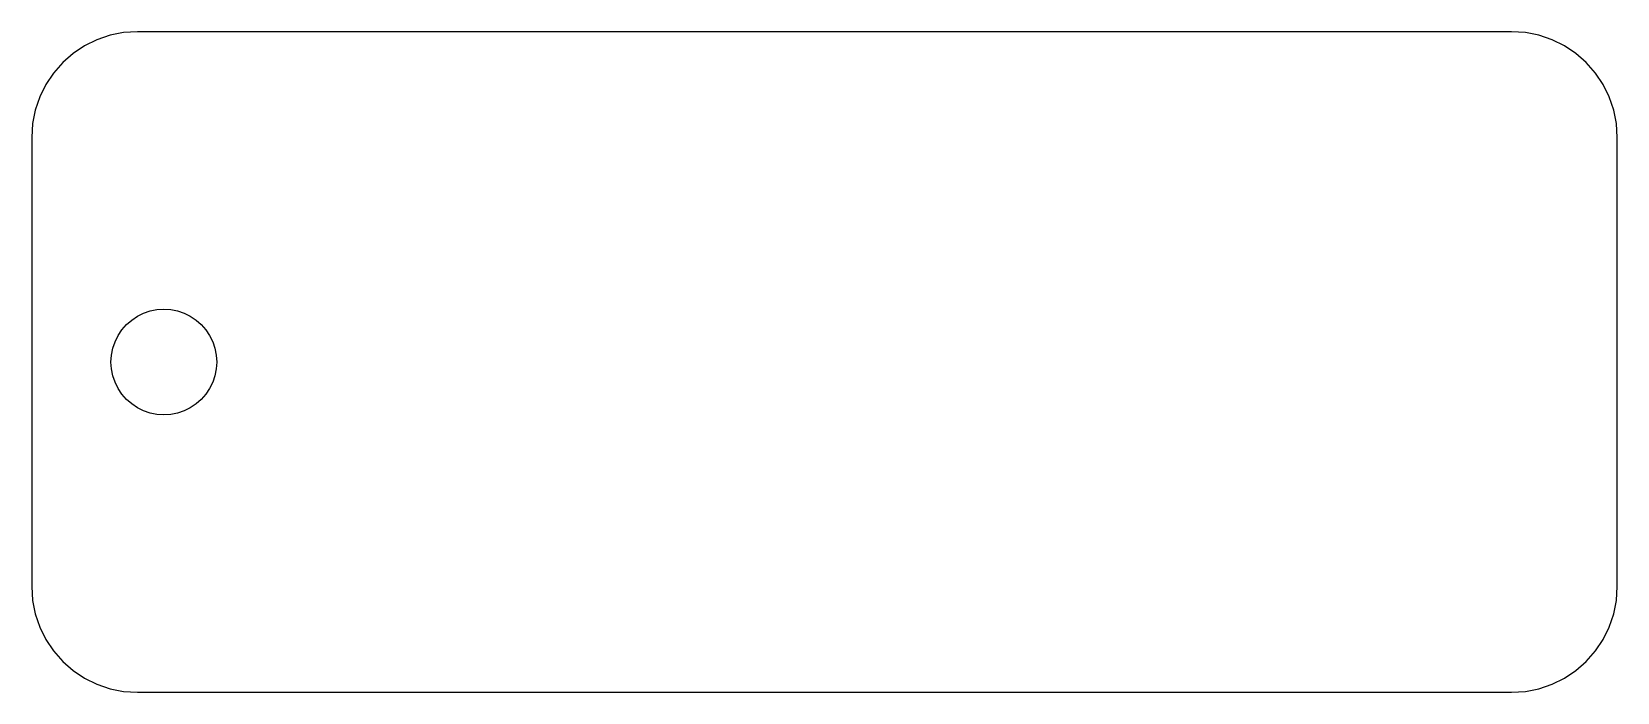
# Model space of a CAD drawing. Header units: metres. Extents: x 0 to 60, y 0 to 25.
import ezdxf

# ---------------------------------------------------------------- set-up
doc = ezdxf.new("R2010")
doc.units = ezdxf.units.M

msp = doc.modelspace()

# ---------------------------------------------------------------- linework, layer by layer
for p, q in [((2.46927, 24.6955), (2, 24.4641)), ((2.96472, 24.8637), (2.46927, 24.6955)), ((3.47789, 24.9658), (2.96472, 24.8637)), ((4, 25), (3.47789, 24.9658)), ((56, 25), (4, 25)), ((56.5221, 24.9658), (56, 25)), ((57.0353, 24.8637), (56.5221, 24.9658)), ((57.5307, 24.6955), (57.0353, 24.8637)), ((58, 24.4641), (57.5307, 24.6955)), ((1.56496, 24.1734), (1.17157, 23.8284)), ((2, 24.4641), (1.56496, 24.1734)), ((58.435, 24.1734), (58, 24.4641)), ((58.8284, 23.8284), (58.435, 24.1734)), ((0.826584, 23.435), (0.535904, 23)), ((1.17157, 23.8284), (0.826584, 23.435)), ((59.1734, 23.435), (58.8284, 23.8284)), ((59.4641, 23), (59.1734, 23.435)), ((0.535904, 23), (0.304489, 22.5307)), ((59.6955, 22.5307), (59.4641, 23)), ((0.304489, 22.5307), (0.136292, 22.0353)), ((59.8637, 22.0353), (59.6955, 22.5307)), ((0.136292, 22.0353), (0.034225, 21.5221)), ((59.9658, 21.5221), (59.8637, 22.0353)), ((0.034225, 21.5221), (0, 21)), ((0, 21), (0, 4)), ((60, 21), (59.9658, 21.5221)), ((60, 4), (60, 21)), ((4.23462, 14.3477), (4.48236, 14.4318)), ((4.48236, 14.4318), (4.73894, 14.4829)), ((4.73894, 14.4829), (5, 14.5)), ((5, 14.5), (5.26105, 14.4829)), ((5.26105, 14.4829), (5.51762, 14.4318)), ((5.51762, 14.4318), (5.76537, 14.3477)), ((3.41328, 13.7175), (3.58578, 13.9142)), ((3.58578, 13.9142), (3.78247, 14.0867)), ((3.78247, 14.0867), (4, 14.232)), ((4, 14.232), (4.23462, 14.3477)), ((5.76537, 14.3477), (6, 14.232)), ((6, 14.232), (6.21751, 14.0867)), ((6.21751, 14.0867), (6.4142, 13.9142)), ((6.4142, 13.9142), (6.5867, 13.7175)), ((3.06815, 13.0176), (3.15224, 13.2654)), ((3.15224, 13.2654), (3.26794, 13.5)), ((3.26794, 13.5), (3.41328, 13.7175)), ((6.5867, 13.7175), (6.73204, 13.5)), ((6.73204, 13.5), (6.84775, 13.2654)), ((6.84775, 13.2654), (6.93184, 13.0176)), ((3, 12.5), (3.01711, 12.761)), ((3.01711, 12.761), (3.06815, 13.0176)), ((6.93184, 13.0176), (6.98288, 12.761)), ((6.98288, 12.761), (7, 12.5)), ((3.01711, 12.2389), (3, 12.5)), ((3.06815, 11.9824), (3.01711, 12.2389)), ((6.98288, 12.2389), (6.93184, 11.9824)), ((7, 12.5), (6.98288, 12.2389)), ((3.15224, 11.7346), (3.06815, 11.9824)), ((3.26794, 11.5), (3.15224, 11.7346)), ((3.41328, 11.2825), (3.26794, 11.5)), ((6.73204, 11.5), (6.5867, 11.2825)), ((6.84775, 11.7346), (6.73204, 11.5)), ((6.93184, 11.9824), (6.84775, 11.7346)), ((3.58578, 11.0858), (3.41328, 11.2825)), ((3.78247, 10.9133), (3.58578, 11.0858)), ((4, 10.7679), (3.78247, 10.9133)), ((6.21751, 10.9133), (6, 10.7679)), ((6.4142, 11.0858), (6.21751, 10.9133)), ((6.5867, 11.2825), (6.4142, 11.0858)), ((4.23462, 10.6522), (4, 10.7679)), ((4.48236, 10.5681), (4.23462, 10.6522)), ((4.73894, 10.5171), (4.48236, 10.5681)), ((5, 10.5), (4.73894, 10.5171)), ((5.26105, 10.5171), (5, 10.5)), ((5.51762, 10.5681), (5.26105, 10.5171)), ((5.76537, 10.6522), (5.51762, 10.5681)), ((6, 10.7679), (5.76537, 10.6522)), ((0, 4), (0.034225, 3.47789)), ((59.9658, 3.47789), (60, 4)), ((0.034225, 3.47789), (0.136292, 2.96472)), ((59.8637, 2.96472), (59.9658, 3.47789)), ((0.136292, 2.96472), (0.304489, 2.46927)), ((0.304489, 2.46927), (0.535904, 2)), ((59.4641, 2), (59.6955, 2.46927)), ((59.6955, 2.46927), (59.8637, 2.96472)), ((0.535904, 2), (0.826584, 1.56496)), ((59.1734, 1.56496), (59.4641, 2)), ((0.826584, 1.56496), (1.17157, 1.17157)), ((58.8284, 1.17157), (59.1734, 1.56496)), ((1.17157, 1.17157), (1.56496, 0.826584)), ((1.56496, 0.826584), (2, 0.535904)), ((58, 0.535904), (58.435, 0.826584)), ((58.435, 0.826584), (58.8284, 1.17157)), ((2, 0.535904), (2.46927, 0.304489)), ((2.46927, 0.304489), (2.96472, 0.136292)), ((2.96472, 0.136292), (3.47789, 0.034225)), ((3.47789, 0.034225), (4, 0)), ((4, 0), (56, 0)), ((56, 0), (56.5221, 0.034225)), ((56.5221, 0.034225), (57.0353, 0.136292)), ((57.0353, 0.136292), (57.5307, 0.304489)), ((57.5307, 0.304489), (58, 0.535904))]:
    msp.add_line(p, q)

doc.saveas('drawing.dxf')
